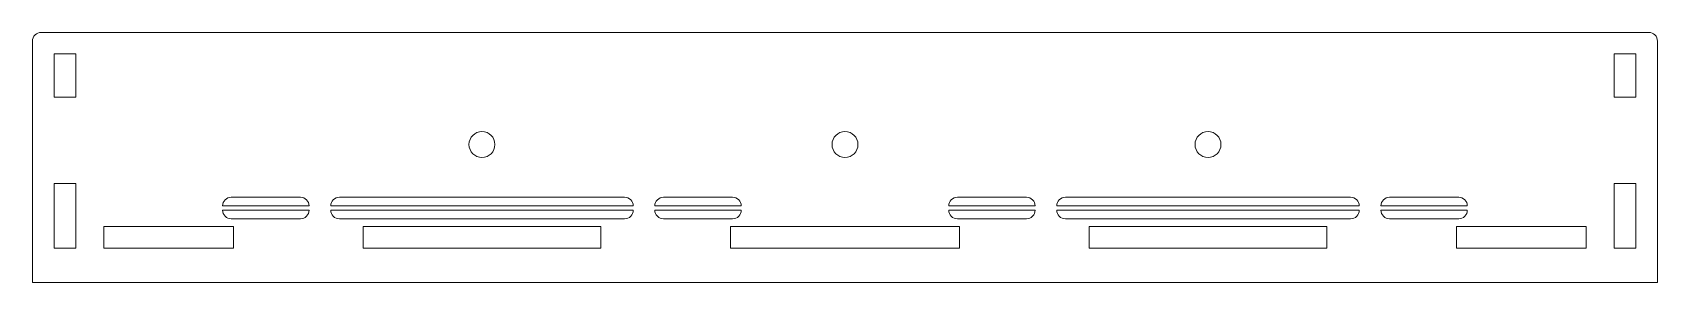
# Model space of a CAD drawing. Header units: millimetres. Extents: x -272 to 104, y -33 to 25.
import ezdxf

# ---------------------------------------------------------------- set-up
doc = ezdxf.new("R2010")
doc.units = ezdxf.units.MM

msp = doc.modelspace()

# ---------------------------------------------------------------- linework, layer by layer
at = {"color": 1, "lineweight": 5, "true_color": 0xff0000, "flags": 128}
for points in [[(103.98, 23, 0.414651), (101.98, 25), (-270.02, 25, 0.414214), (-272.02, 23), (-272.02, -33), (103.98, -33)], [(-208.02, -15.22, 0.414214), (-210.02, -13.22), (-226.02, -13.22, 0.414214), (-228.02, -15.22)], [(-135.02, -13.22), (-201.02, -13.22, 0.414214), (-203.02, -15.22), (-133.02, -15.22, 0.414214)], [(-110.02, -13.22), (-126.02, -13.22, 0.414214), (-128.02, -15.22), (-108.02, -15.22, 0.414214)], [(-40.02, -15.22, 0.414214), (-42.02, -13.22), (-58.02, -13.22, 0.414214), (-60.02, -15.22)], [(34.98, -15.22, 0.414214), (32.98, -13.22), (-33.02, -13.22, 0.414214), (-35.02, -15.22)], [(41.98, -13.22), (57.98, -13.22, -0.414214), (59.98, -15.22), (39.98, -15.22, -0.414214)], [(-210.02, -18.22), (-226.02, -18.22, -0.414214), (-228.02, -16.22), (-208.02, -16.22, -0.414214)], [(-201.02, -18.22), (-135.02, -18.22, 0.414214), (-133.02, -16.22), (-203.02, -16.22, 0.414214)], [(-126.02, -18.22), (-110.02, -18.22, 0.414214), (-108.02, -16.22), (-128.02, -16.22, 0.414214)], [(-42.02, -18.22), (-58.02, -18.22, -0.414214), (-60.02, -16.22), (-40.02, -16.22, -0.414214)], [(-33.02, -18.22), (32.98, -18.22, 0.414214), (34.98, -16.22), (-35.02, -16.22, 0.414214)], [(41.98, -18.22), (57.98, -18.22, 0.414214), (59.98, -16.22), (39.98, -16.22, 0.414214)]]:
    msp.add_lwpolyline(points, format="xyb", close=True, dxfattribs=at)
for points in [[(-262.02, 20), (-262.02, 10), (-267.02, 10), (-267.02, 20)], [(98.98, 20), (98.98, 10), (93.98, 10), (93.98, 20)], [(-262.02, -10), (-262.02, -25), (-267.02, -25), (-267.02, -10)], [(98.98, -10), (98.98, -25), (93.98, -25), (93.98, -10)], [(-225.52, -25), (-255.52, -25), (-255.52, -20), (-225.52, -20)], [(-140.52, -25), (-195.52, -25), (-195.52, -20), (-140.52, -20)], [(-57.52, -25), (-110.52, -25), (-110.52, -20), (-57.52, -20)], [(27.48, -25), (-27.52, -25), (-27.52, -20), (27.48, -20)], [(87.48, -25), (57.48, -25), (57.48, -20), (87.48, -20)]]:
    msp.add_lwpolyline(points, close=True, dxfattribs=at)
at = {"color": 1, "lineweight": 5, "true_color": 0xff0000}
for centre in [(-168.02, -1), (-84.02, -1), (-0.02, -1)]:
    msp.add_circle(centre, 3, dxfattribs=at)

doc.saveas('drawing.dxf')
